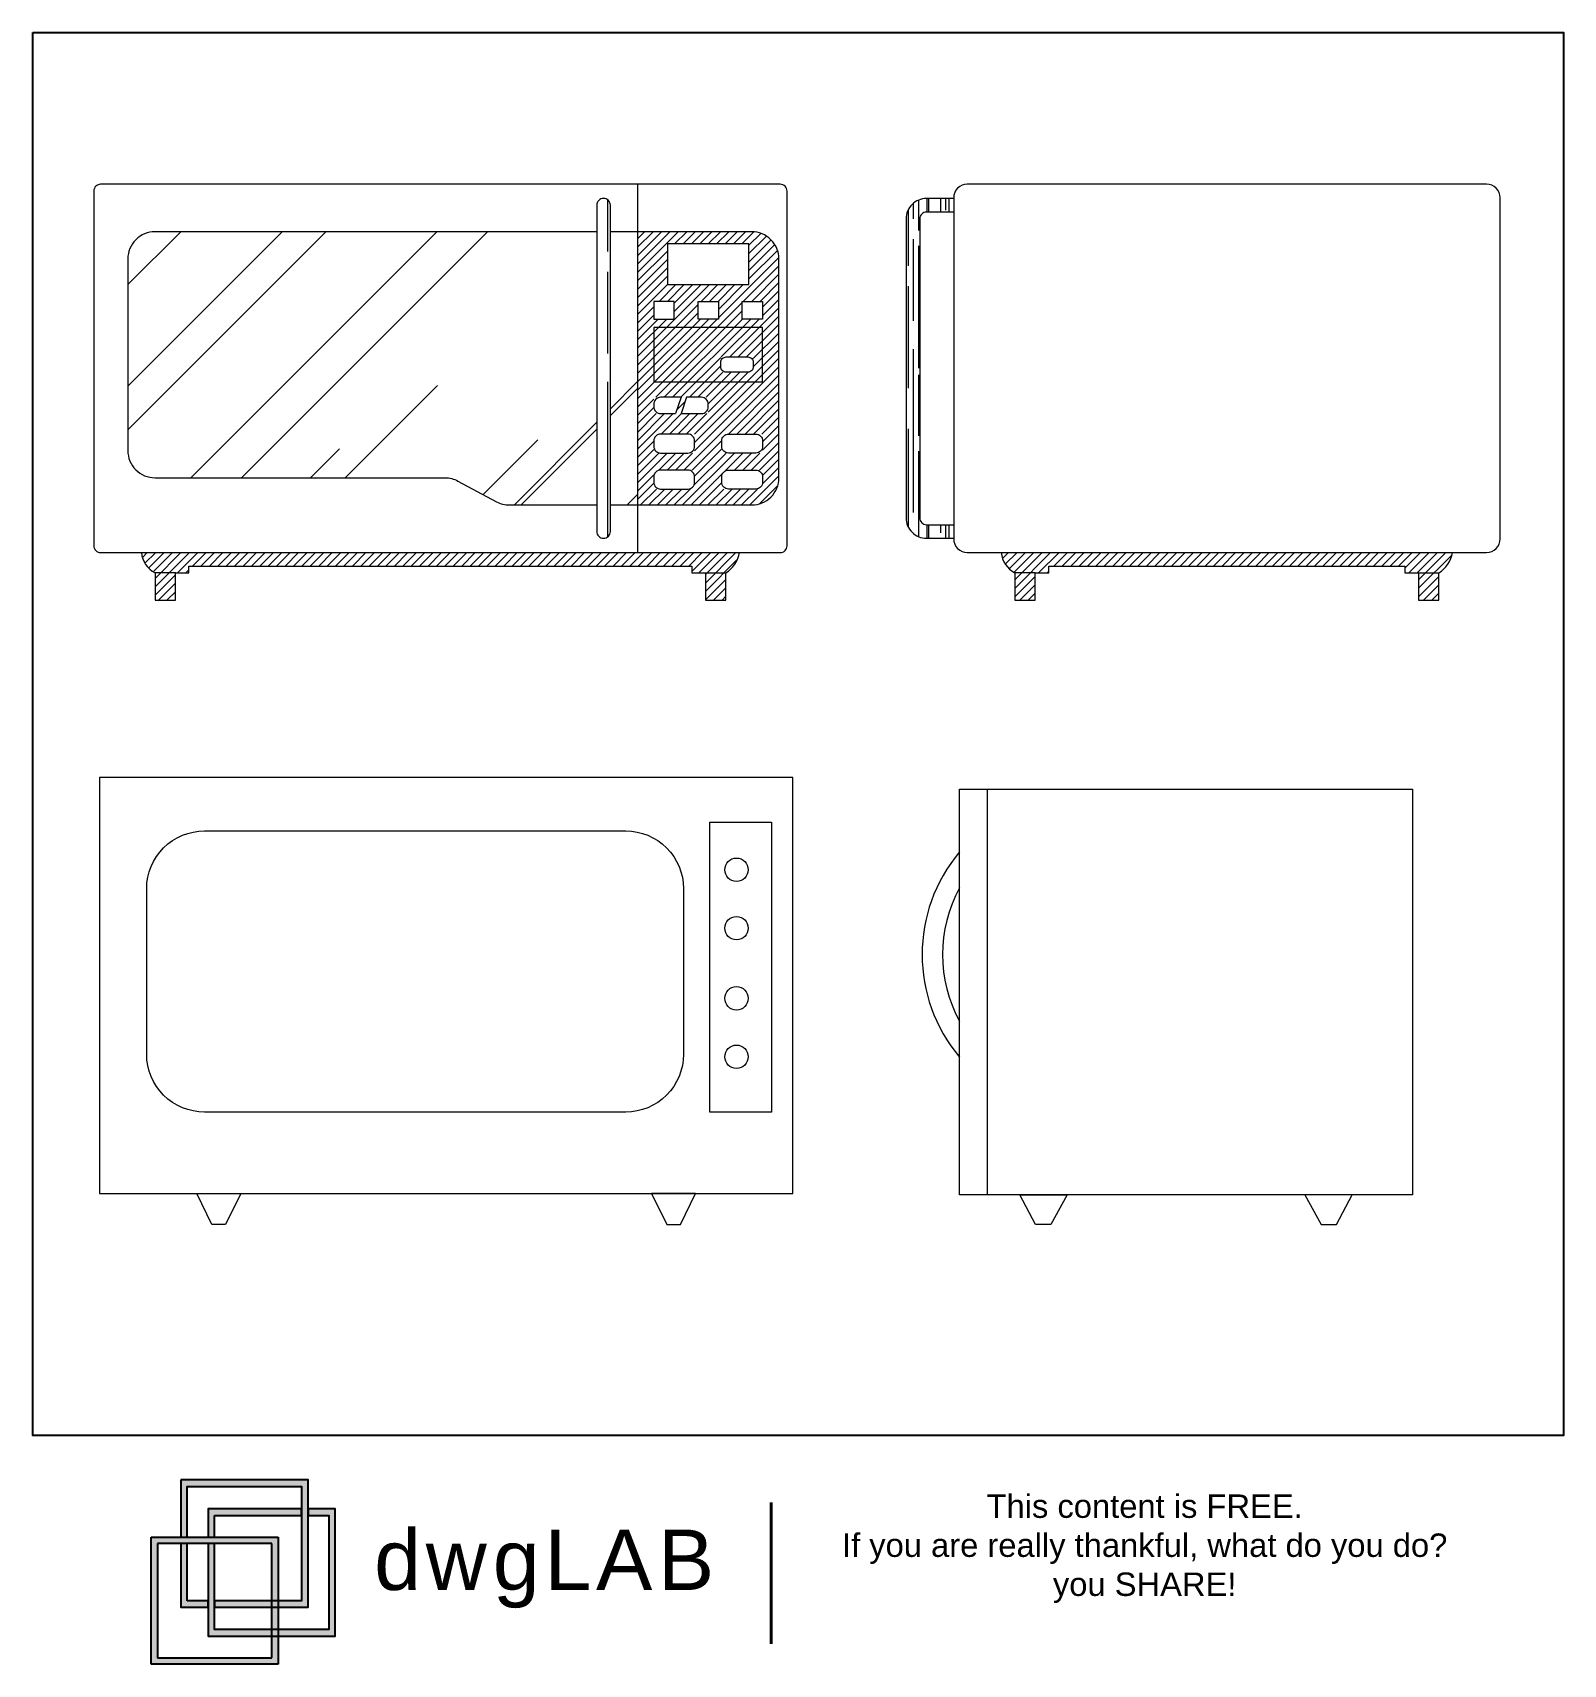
# Model space of a CAD drawing. Header units: millimetres. Extents: x 2972.94 to 2974.07, y 1801.71 to 1802.92.
import ezdxf

# ---------------------------------------------------------------- set-up
doc = ezdxf.new("R2010")
doc.units = ezdxf.units.MM
doc.layers.add('001_Dark_1 5', color=7, linetype='Continuous', lineweight=0)
for name, color, linetype, plot in [('02', 251, 'Continuous', False), ('dwgLAB', 250, 'Continuous', False), ('Rectang.', 251, 'Continuous', False)]:
    doc.layers.add(name, color=color, linetype=linetype, plot=plot)
doc.styles.get("Standard").update_dxf_attribs({"font": 'arial.ttf'})
pattern_1 = [(45, (-56719.124, 2486.162), (-3.09359217, 3.09359217), [])]

# ---------------------------------------------------------------- blocks, each defined once
blk = doc.blocks.new('A$C19914015')
at = {"ltscale": 1000}
h = blk.add_hatch(dxfattribs=at)
h.set_pattern_fill('AR-RROOF', color=256, scale=15, angle=90, style=0)
h.set_pattern_definition([(90, (-52176.816, 5086.802), (-15, 33), [225, -30, 75, -15]), (90, (-52184.316, 5106.752), (-19.95, -15), [45, -4.95, 90, -11.25]), (90, (-52189.566, 5094.302), (-10.05, 78), [120, -21, 60, -15])])
h.paths.add_polyline_path([(370, 50.5, 0.414214), (375, 45.5, 0.414214), (380, 50.5), (380, 290.5, 0.414214), (375, 295.5, 0.414214), (370, 290.5)])
h = blk.add_hatch(dxfattribs=at)
h.set_pattern_fill('AR-RROOF', color=256, scale=120, angle=45, style=0)
h.set_pattern_definition([(45, (-52176.82, 5086.8), (101.82338, 271.529), [1800, -240, 600, -120]), (45, (-52106.39, 5242.08), (-197.70706, 28.00143), [360, -39.6, 720, -90]), (45, (-52206.515, 5201.35), (384.38325, 498.08602), [960, -168, 480, -120])])
h.paths.add_polyline_path([(370, 271), (45, 271, 0.414214), (25, 251), (25, 110, 0.414214), (45, 90), (258.4, 90, -0.123573), (267.9, 87.6), (296.3, 72.4, 0.123573), (305.8, 70), (370, 70)])
h.paths.add_polyline_path([(400, 271), (380, 271), (380, 70), (400, 70)])
h = blk.add_hatch(dxfattribs=at)
h.set_pattern_fill('ANSI31', color=256, scale=35, style=0)
h.set_pattern_definition(pattern_1)
h.paths.add_polyline_path([(400, 70), (484, 70, 0.414214), (504, 90), (504, 251, 0.414214), (484, 271), (400, 271)])
h.paths.add_polyline_path([(461.2, 167.7), (461.2, 178.9), (485.2, 178.9), (485.2, 167.7)], flags=16)
h.paths.add_polyline_path([(492, 108.2), (462, 108.2), (462, 122.2), (492, 122.2)], flags=16)
h.paths.add_polyline_path([(452, 137.2), (432.1, 137.2), (436.1, 149.2), (452, 149.2)], flags=16)
h.paths.add_polyline_path([(492, 81.7), (462, 81.7), (462, 95.7), (492, 95.7)], flags=16)
h.paths.add_polyline_path([(442, 108.2), (412, 108.2), (412, 122.2), (442, 122.2)], flags=16)
h.paths.add_polyline_path([(432, 149.2), (428, 137.2), (412, 137.2), (412, 149.2)], flags=16)
h.paths.add_polyline_path([(492, 206.8), (477, 206.8), (477, 219.8), (492, 219.8)], flags=16)
h.paths.add_polyline_path([(459.5, 206.8), (444.5, 206.8), (444.5, 219.8), (459.5, 219.8)], flags=16)
h.paths.add_polyline_path([(442, 81.7), (412, 81.7), (412, 95.7), (442, 95.7)], flags=16)
h.paths.add_polyline_path([(482, 232.1), (422, 232.1), (422, 262.1), (482, 262.1)], flags=16)
h.paths.add_polyline_path([(427, 206.8), (412, 206.8), (412, 219.8), (427, 219.8)], flags=16)
h = blk.add_hatch(dxfattribs=at)
h.set_pattern_fill('ANSI31', color=256, scale=35, style=0)
h.set_pattern_definition(pattern_1)
h.paths.add_polyline_path([(35, 35, 0.252788), (45, 20), (60, 20), (70, 20), (70, 25), (440, 25), (440, 20), (450, 20), (465, 20, 0.210487), (475, 35)])
h.paths.add_polyline_path([(450, 20), (450, 0), (465, 0), (465, 20)])
h.paths.add_polyline_path([(45, 0), (60, 0), (60, 20), (45, 20)])
for p, q in [((400, 306), (400, 35)), ((432, 149.2), (428, 137.2)), ((60, 20), (45, 20)), ((450, 20), (465, 20))]:
    blk.add_line(p, q, dxfattribs=at)
for points in [[(5, 35), (505, 35, 0.414214), (510, 40), (510, 301, 0.414214), (505, 306), (5, 306, 0.414214), (0, 301), (0, 40, 0.414214)], [(375, 45.5), (375, 45.5, 0.414214), (380, 50.5), (380, 290.5, 0.414214), (375, 295.5), (375, 295.5, 0.414214), (370, 290.5), (370, 50.5, 0.414214)], [(481.2, 167.7), (465.2, 167.7, -0.414214), (461.2, 171.7), (461.2, 174.9, -0.414214), (465.2, 178.9), (481.2, 178.9, -0.414214), (485.2, 174.9), (485.2, 171.7, -0.414214)], [(417, 108.2), (437, 108.2, 0.414214), (442, 113.2), (442, 117.2, 0.414214), (437, 122.2), (417, 122.2, 0.414214), (412, 117.2), (412, 113.2, 0.414214)], [(487, 108.2), (467, 108.2, -0.414214), (462, 113.2), (462, 117.2, -0.414214), (467, 122.2), (487, 122.2, -0.414214), (492, 117.2), (492, 113.2, -0.414214)], [(417, 81.7), (437, 81.7, 0.414214), (442, 86.7), (442, 90.7, 0.414214), (437, 95.7), (417, 95.7, 0.414214), (412, 90.7), (412, 86.7, 0.414214)], [(487, 81.7), (467, 81.7, -0.414214), (462, 86.7), (462, 90.7, -0.414214), (467, 95.7), (487, 95.7, -0.414214), (492, 90.7), (492, 86.7, -0.414214)]]:
    blk.add_lwpolyline(points, format="xyb", close=True, dxfattribs=at)
for points in [[(370, 271), (45, 271, 0.414214), (25, 251), (25, 110, 0.414214), (45, 90), (258.4, 90, -0.123573), (267.9, 87.6), (296.3, 72.4, 0.123573), (305.8, 70), (370, 70)], [(380, 70), (484, 70, 0.414214), (504, 90), (504, 251, 0.414214), (484, 271), (380, 271)], [(432, 149.2), (417, 149.2, 0.414214), (412, 144.2), (412, 142.2, 0.414214), (417, 137.2), (428, 137.2)], [(436.1, 149.2), (432.1, 137.2), (447, 137.2, 0.414214), (452, 142.2), (452, 144.2, 0.414214), (447, 149.2), (436.1, 149.2)], [(35, 35, 0.252788), (45, 20), (45, 0), (60, 0), (60, 20), (70, 20), (70, 25), (440, 25), (440, 20), (450, 20), (450, 20), (450, 0), (465, 0), (465, 20, 0.210487), (475, 35)]]:
    blk.add_lwpolyline(points, format="xyb", dxfattribs=at)
for points in [[(422, 232.1), (482, 232.1), (482, 262.1), (422, 262.1)], [(412, 206.8), (427, 206.8), (427, 219.8), (412, 219.8)], [(459.5, 206.8), (444.5, 206.8), (444.5, 219.8), (459.5, 219.8)], [(492, 206.8), (477, 206.8), (477, 219.8), (492, 219.8)], [(412, 160.5), (492, 160.5), (492, 200.5), (412, 200.5)]]:
    blk.add_lwpolyline(points, close=True, dxfattribs=at)
blk = doc.blocks.new('A$C278D1E0A')
at = {"ltscale": 1000}
h = blk.add_hatch(dxfattribs=at)
h.set_pattern_fill('AR-RROOF', color=256, scale=15, angle=90, style=0)
h.set_pattern_definition([(90, (-52755.823, 5086.802), (-15, 33), [225, -30, 75, -15]), (90, (-52763.323, 5106.752), (-19.95, -15), [45, -4.95, 90, -11.25]), (90, (-52768.573, 5094.302), (-10.05, 78), [120, -21, 60, -15])])
h.paths.add_polyline_path([(10, 280.5, -0.414214), (15, 285.5), (35, 285.5), (35, 295.5), (15, 295.5, 0.414214), (0, 280.5), (0, 60.5, 0.414214), (15, 45.5), (35, 45.5), (35, 55.5), (15, 55.5, -0.414214), (10, 60.5)])
h = blk.add_hatch(dxfattribs=at)
h.set_pattern_fill('ANSI31', color=256, scale=35, style=0)
h.set_pattern_definition([(45, (-57298.1307, 2486.162), (-3.09359217, 3.09359217), [])])
h.paths.add_polyline_path([(367, 25), (367, 20), (377, 20), (392, 20, 0.210487), (402, 35), (70, 35, 0.252788), (80, 20), (95, 20), (105, 20), (105, 25)])
h.paths.add_polyline_path([(95, 20), (80, 20), (80, 0), (95, 0)])
h.paths.add_polyline_path([(377, 0), (392, 0), (392, 20), (377, 20)])
for p, q in [((95, 20), (80, 20)), ((377, 20), (392, 20))]:
    blk.add_line(p, q, dxfattribs=at)
blk.add_lwpolyline([(45, 35), (427, 35, 0.414214), (437, 45), (437, 296, 0.414214), (427, 306), (45, 306, 0.414214), (35, 296), (35, 45, 0.414214)], format="xyb", close=True, dxfattribs=at)
for points in [[(35, 295.5), (15, 295.5, 0.414214), (0, 280.5), (0, 60.5, 0.414214), (15, 45.5), (35, 45.5)], [(35, 285.5), (15, 285.5, 0.414214), (10, 280.5), (10, 60.5, 0.414214), (15, 55.5), (35, 55.5)], [(70, 35, 0.252788), (80, 20), (80, 0), (95, 0), (95, 20), (105, 20), (105, 25), (367, 25), (367, 20), (377, 20), (377, 20), (377, 0), (392, 0), (392, 20, 0.210487), (402, 35)]]:
    blk.add_lwpolyline(points, format="xyb", dxfattribs=at)
blk = doc.blocks.new('A$C2C5A1A4B')
at = {"lineweight": 5}
blk.add_line((47.8, 320.2), (47.8, 21.7), dxfattribs=at)
for points in [[(360.8, 21.7), (27.6, 21.7), (27.6, 320.2), (360.8, 320.2)], [(71.9, 21.7), (106.8, 21.7), (94.8, 0), (83.5, 0)], [(316.5, 21.7), (281.6, 21.7), (293.6, 0), (304.9, 0)]]:
    blk.add_lwpolyline(points, close=True, dxfattribs=at)
for radius, start, end in [(117.1, 139.8604, 220.1396), (102.1, 151.263, 208.737)]:
    blk.add_arc((117.1, 198.5), radius, start, end, dxfattribs=at)
blk = doc.blocks.new('A$C508B0507')
at = {"lineweight": 5}
for points in [[(0, 22.7), (510, 22.7), (510, 328.7), (0, 328.7)], [(449, 295.9), (494.4, 295.9), (494.4, 82.6), (449, 82.6)], [(71.5, 22.7), (103.9, 22.7), (92.7, 0), (82.7, 0)], [(438.5, 22.7), (406.1, 22.7), (417.3, 0), (427.3, 0)]]:
    blk.add_lwpolyline(points, close=True, dxfattribs=at)
blk.add_lwpolyline([(77.2, 289.5), (387.1, 289.5, -0.414214), (429.6, 247), (429.6, 125.1, -0.414214), (387.1, 82.6), (77.2, 82.6, -0.414214), (34.7, 125.1), (34.7, 247, -0.414214)], format="xyb", close=True, dxfattribs=at)
for centre in [(468.6, 260.9), (468.6, 217.9), (468.6, 166.3), (468.6, 123.3)]:
    blk.add_circle(centre, 8.6, dxfattribs=at)
blk = doc.blocks.new('DWGlab_ok')
at = {"layer": 'dwgLAB'}
h = blk.add_hatch(color=2, dxfattribs=at)
h.dxf.hatch_style = 2
h.paths.add_polyline_path([(0.0369, 0.2289), (0.0369, 0.158), (0.045, 0.158), (0.045, 0.2209), (0.1869, 0.2209), (0.1869, 0.079), (0.0788, 0.079), (0.0788, 0.0709), (0.1949, 0.0709), (0.1949, 0.2289)])
h = blk.add_hatch(color=13, dxfattribs=at)
h.dxf.hatch_style = 2
h.paths.add_polyline_path([(0.1949, 0.193), (0.1949, 0.1849), (0.2207, 0.1849), (0.2207, 0.0431), (0.0788, 0.0431), (0.0788, 0.1499), (0.0708, 0.1499), (0.0708, 0.035), (0.2287, 0.035), (0.2287, 0.193)])
h = blk.add_hatch(color=13, dxfattribs=at)
h.dxf.hatch_style = 2
h.paths.add_polyline_path([(0.0788, 0.1849), (0.1869, 0.1849), (0.1869, 0.193), (0.0708, 0.193), (0.0708, 0.158), (0.0788, 0.158)])
h = blk.add_hatch(color=155, dxfattribs=at)
h.dxf.hatch_style = 2
h.paths.add_polyline_path([(0.158, 0), (0, 0), (0, 0.158), (0.158, 0.158)])
h.paths.add_polyline_path([(0.0081, 0.0081), (0.1499, 0.0081), (0.1499, 0.1499), (0.0081, 0.1499)])
h = blk.add_hatch(color=2, dxfattribs=at)
h.dxf.hatch_style = 2
h.paths.add_polyline_path([(0.045, 0.079), (0.045, 0.1499), (0.0369, 0.1499), (0.0369, 0.0709), (0.0708, 0.0709), (0.0708, 0.079)])
at = {"layer": 'dwgLAB', "color": 155}
for p, q in [((0, 0), (0, 0.158)), ((0, 0.158), (0.158, 0.158)), ((0.1499, 0.1499), (0.0081, 0.1499)), ((0.0081, 0.1499), (0.0081, 0.0081)), ((0.1499, 0.0081), (0.1499, 0.1499)), ((0.158, 0.158), (0.158, 0)), ((0.158, 0), (0, 0)), ((0.0081, 0.0081), (0.1499, 0.0081))]:
    blk.add_line(p, q, dxfattribs=at)
at = {"layer": 'dwgLAB', "color": 2}
for points in [[(0.0369, 0.2289), (0.0369, 0.158), (0.045, 0.158), (0.045, 0.2209), (0.1869, 0.2209), (0.1869, 0.079), (0.0788, 0.079), (0.0788, 0.0709), (0.1949, 0.0709), (0.1949, 0.2289), (0.0369, 0.2289)], [(0.045, 0.079), (0.045, 0.1499), (0.0369, 0.1499), (0.0369, 0.0709), (0.0708, 0.0709), (0.0708, 0.079), (0.045, 0.079)]]:
    blk.add_lwpolyline(points, dxfattribs=at)
at = {"layer": 'dwgLAB', "color": 13}
for points in [[(0.1949, 0.193), (0.1949, 0.1849), (0.2207, 0.1849), (0.2207, 0.0431), (0.0788, 0.0431), (0.0788, 0.1499), (0.0708, 0.1499), (0.0708, 0.035), (0.2287, 0.035), (0.2287, 0.193), (0.1949, 0.193)], [(0.0788, 0.1849), (0.1869, 0.1849), (0.1869, 0.193), (0.0708, 0.193), (0.0708, 0.158), (0.0788, 0.158), (0.0788, 0.1849)]]:
    blk.add_lwpolyline(points, dxfattribs=at)
at = {"layer": 'dwgLAB', "color": 9, "linetype": 'Continuous', "lineweight": 40}
blk.add_lwpolyline([(0.7701, 0.0256), (0.7701, 0.2011)], dxfattribs=at)
at = {"layer": 'dwgLAB', "color": 7}
for s, width, heights, insert, char_height, attachment_point in [('{\\H0.91667x;\\C0;This content is FREE.\\PIf you are really thankful, what do you do? you SHARE!}', 0.805462, [0.5251], (1.2337, 0.2109), 0.031712, 2), ('{\\T1.1;dwgLAB}', 17.629903, [0], (0.277, 0.1673), 0.075, 1)]:
    blk.add_mtext_dynamic_manual_height_columns(s, width=width, gutter_width=12.5, heights=heights, dxfattribs=dict(at, insert=insert, char_height=char_height, attachment_point=attachment_point))

msp = doc.modelspace()

# ---------------------------------------------------------------- linework, layer by layer
at = {"layer": '02'}
msp.add_lwpolyline([(2972.9399, 1802.9153), (2974.0661, 1802.9153), (2974.0661, 1801.8831), (2972.9399, 1801.8831), (2972.9399, 1802.9153)], dxfattribs=at)
at = {"layer": 'Rectang.'}
msp.add_lwpolyline([(2972.9399, 1802.9153), (2974.0661, 1802.9153), (2974.0661, 1801.8831), (2972.9399, 1801.8831), (2972.9399, 1802.9153)], dxfattribs=at)

# ---------------------------------------------------------------- block references
at = {"layer": '001_Dark_1 5', "xscale": 0.001, "yscale": 0.001, "zscale": 0.001}
for name, p in [('A$C19914015', (2972.9849, 1802.4978)), ('A$C278D1E0A', (2973.5825, 1802.4978)), ('A$C508B0507', (2972.9891, 1802.0385)), ('A$C2C5A1A4B', (2973.5943, 1802.0385))]:
    msp.add_blockref(name, p, dxfattribs=at)
at = {"layer": 'dwgLAB', "color": 0, "xscale": 0.5925448569930544, "yscale": 0.5925448569930544, "zscale": 0.5925448569930544}
msp.add_blockref('DWGlab_ok', (2973.027, 1801.7148), dxfattribs=at)

doc.saveas('drawing.dxf')
